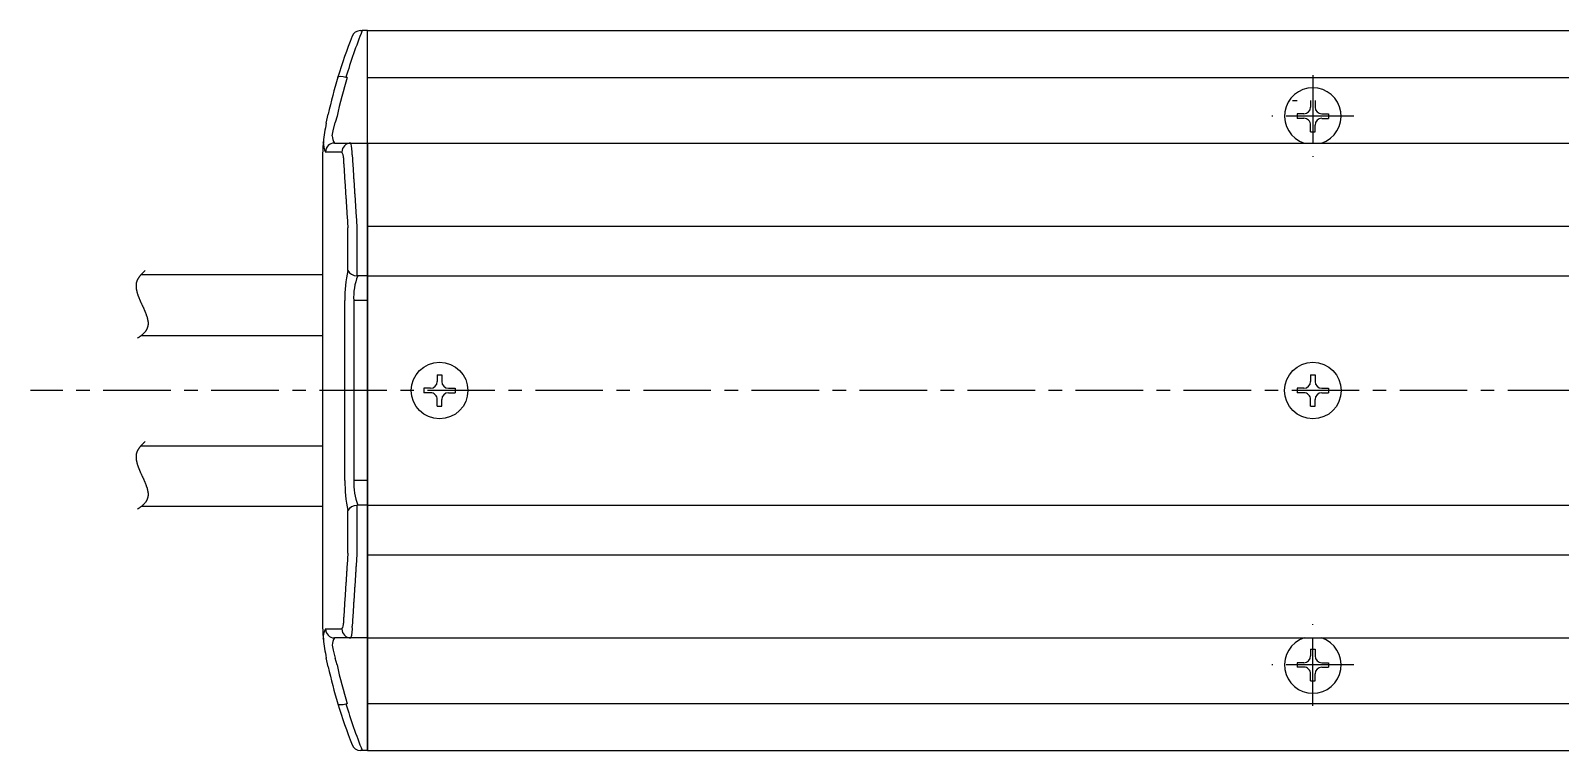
# Model space of a CAD drawing. Extents: x -708 to 484, y 160 to 576.
# Drawn here: x -575.2 to -405.3, y 488.4 to 568.4 of the extents above; entities that cross this region are included whole.
import ezdxf

# ---------------------------------------------------------------- set-up
doc = ezdxf.new("R2010")
doc.units = 0
doc.linetypes.add('CENTER', pattern=[12, 7.5, -1.5, 1.5, -1.5])
doc.layers.get('0').update_dxf_attribs({"linetype": 'CONTINUOUS'})
doc.layers.add('CENTER', color=1, linetype='CENTER')

msp = doc.modelspace()

# ---------------------------------------------------------------- linework, layer by layer
at = {"color": 7, "linetype": 'CONTINUOUS'}
for p, q in [((-538.58, 568.36), (-538.38, 568.36)), ((-537.79, 568.36), (-538.38, 568.36)), ((-537.79, 555.86), (-537.79, 568.36)), ((-537.79, 568.36), (470.21, 568.36)), ((-537.79, 488.36), (-537.79, 568.36)), ((-540.19, 563.19), (-540.04, 563.17)), ((-537.79, 563.16), (-377.79, 563.16)), ((-542.38, 558.09), (-542.16, 559.08)), ((-435.04, 560.61), (-434.54, 560.61)), ((-434.54, 559.11), (-434.54, 558.61)), ((-433.79, 559.11), (-434.54, 559.11)), ((-433.04, 560.61), (-433.04, 559.86)), ((-432.54, 560.61), (-432.54, 559.86)), ((-431.8, 559.11), (-431.04, 559.11)), ((-431.04, 559.11), (-431.04, 558.61)), ((-541.18, 558.86), (-541.4, 558.13)), ((-433.79, 558.61), (-434.54, 558.61)), ((-433.04, 557.11), (-433.04, 557.87)), ((-432.54, 557.11), (-432.54, 557.87)), ((-431.8, 558.61), (-431.04, 558.61)), ((-542.7, 555.98), (-542.7, 555.99)), ((-541.47, 555.86), (-537.79, 555.86)), ((-537.79, 555.86), (-537.79, 500.86)), ((-537.79, 555.86), (470.21, 555.86)), ((-433.04, 557.11), (-432.54, 557.11)), ((-542.79, 554.01), (-542.79, 502.71)), ((-540.63, 554.86), (-542.46, 554.86)), ((-539.97, 541.7), (-539.97, 546.44)), ((-538.98, 546.61), (-538.99, 546.61)), ((-538.99, 546.61), (-538.99, 541.12)), ((-537.79, 546.63), (470.21, 546.63)), ((-562.92, 541.26), (-542.79, 541.26)), ((-538.99, 541.12), (-538.88, 541.11)), ((-537.79, 541.11), (-538.88, 541.11)), ((-537.79, 541.1), (470.21, 541.1)), ((-540.3, 518.36), (-540.3, 538.36)), ((-539.31, 538.36), (-539.31, 518.36)), ((-537.79, 538.36), (-539.31, 538.36)), ((-562.94, 534.46), (-542.79, 534.46)), ((-531.54, 528.61), (-531.54, 528.11)), ((-530.79, 528.61), (-531.54, 528.61)), ((-530.04, 530.11), (-530.04, 529.36)), ((-530.04, 530.11), (-529.54, 530.11)), ((-529.54, 530.11), (-529.54, 529.36)), ((-528.8, 528.61), (-528.04, 528.61)), ((-528.04, 528.61), (-528.04, 528.11)), ((-434.54, 528.61), (-434.54, 528.11)), ((-433.79, 528.61), (-434.54, 528.61)), ((-433.04, 530.11), (-433.04, 529.36)), ((-433.04, 530.11), (-432.54, 530.11)), ((-432.54, 530.11), (-432.54, 529.36)), ((-431.8, 528.61), (-431.04, 528.61)), ((-431.04, 528.61), (-431.04, 528.11)), ((-530.79, 528.11), (-531.54, 528.11)), ((-530.04, 526.61), (-530.04, 527.37)), ((-529.54, 526.61), (-529.54, 527.37)), ((-528.8, 528.11), (-528.04, 528.11)), ((-433.79, 528.11), (-434.54, 528.11)), ((-433.04, 526.61), (-433.04, 527.37)), ((-432.54, 526.61), (-432.54, 527.37)), ((-431.8, 528.11), (-431.04, 528.11)), ((-530.04, 526.61), (-529.54, 526.61)), ((-433.04, 526.61), (-432.54, 526.61)), ((-562.96, 522.21), (-542.79, 522.21)), ((-537.79, 518.36), (-539.31, 518.36)), ((-562.88, 515.51), (-542.79, 515.51)), ((-539.97, 510.29), (-539.97, 515.02)), ((-538.88, 515.61), (-538.99, 515.61)), ((-538.99, 515.61), (-538.99, 510.11)), ((-537.79, 515.61), (-538.88, 515.61)), ((-537.79, 515.63), (470.21, 515.63)), ((-538.99, 510.11), (-538.98, 510.11)), ((-537.79, 510.09), (470.21, 510.09)), ((-542.46, 501.86), (-540.63, 501.86)), ((-542.7, 500.73), (-542.7, 500.75)), ((-537.79, 500.86), (-541.47, 500.86)), ((-537.79, 500.86), (470.21, 500.86)), ((-537.79, 500.86), (-537.79, 488.36)), ((-433.04, 499.61), (-433.04, 498.86)), ((-433.04, 499.61), (-432.54, 499.61)), ((-432.54, 499.61), (-432.54, 498.86)), ((-542.16, 497.64), (-542.38, 498.64)), ((-541.18, 497.86), (-541.4, 498.6)), ((-434.54, 498.11), (-434.54, 497.61)), ((-433.79, 498.11), (-434.54, 498.11)), ((-431.8, 498.11), (-431.04, 498.11)), ((-431.04, 498.11), (-431.04, 497.61)), ((-433.79, 497.61), (-434.54, 497.61)), ((-433.04, 496.11), (-433.04, 496.87)), ((-432.54, 496.11), (-432.54, 496.87)), ((-431.8, 497.61), (-431.04, 497.61)), ((-433.04, 496.11), (-432.54, 496.11)), ((-540.19, 493.54), (-540.04, 493.56)), ((-537.79, 493.56), (-377.79, 493.56)), ((-538.38, 488.36), (-538.58, 488.36)), ((-537.79, 488.36), (-538.38, 488.36)), ((-537.79, 488.36), (470.21, 488.36))]:
    msp.add_line(p, q, dxfattribs=at)
for points in [[(-541.08, 563.19), (-541.08, 563.19), (-541.07, 563.21), (-540.96, 563.27), (-540.76, 563.28), (-540.49, 563.25), (-540.19, 563.19)], [(-541.7, 556.67), (-541.61, 557.22), (-541.4, 558.13)], [(-541.7, 500.06), (-541.61, 499.5), (-541.4, 498.6)], [(-541.08, 493.54), (-541.08, 493.54), (-541.07, 493.52), (-540.96, 493.46), (-540.76, 493.45), (-540.49, 493.48), (-540.19, 493.54)]]:
    msp.add_lwpolyline(points, dxfattribs=at)
for points in [[(-540.47, 554.21, 0), (-540.47, 554.14, 0), (-540.47, 554.08, 0), (-540.46, 554.02, 0), (-540.46, 553.96, 0), (-540.46, 553.9, 0), (-540.45, 553.84, 0), (-540.45, 553.78, 0), (-540.44, 553.72, 0), (-540.44, 553.66, 0), (-540.44, 553.6, 0), (-540.43, 553.54, 0), (-540.43, 553.48, 0), (-540.42, 553.42, 0), (-540.42, 553.35, 0), (-540.42, 553.29, 0), (-540.41, 553.23, 0), (-540.41, 553.17, 0), (-540.4, 553.11, 0), (-540.4, 553.05, 0), (-540.4, 552.99, 0), (-540.39, 552.93, 0), (-540.39, 552.87, 0), (-540.39, 552.81, 0), (-540.38, 552.75, 0), (-540.38, 552.69, 0), (-540.38, 552.63, 0), (-540.37, 552.57, 0), (-540.37, 552.5, 0), (-540.36, 552.44, 0), (-540.36, 552.38, 0), (-540.36, 552.32, 0), (-540.35, 552.26, 0), (-540.35, 552.2, 0), (-540.34, 552.14, 0), (-540.34, 552.08, 0), (-540.34, 552.02, 0), (-540.33, 551.96, 0), (-540.33, 551.9, 0), (-540.33, 551.84, 0), (-540.32, 551.78, 0), (-540.32, 551.71, 0), (-540.31, 551.65, 0), (-540.31, 551.59, 0), (-540.3, 551.53, 0), (-540.3, 551.47, 0), (-540.3, 551.41, 0), (-540.29, 551.35, 0), (-540.29, 551.29, 0), (-540.29, 551.23, 0), (-540.28, 551.17, 0), (-540.28, 551.11, 0), (-540.27, 551.05, 0), (-540.27, 550.99, 0), (-540.27, 550.93, 0), (-540.26, 550.87, 0), (-540.26, 550.8, 0), (-540.25, 550.74, 0), (-540.25, 550.68, 0), (-540.25, 550.62, 0), (-540.24, 550.56, 0), (-540.24, 550.5, 0), (-540.24, 550.44, 0), (-540.23, 550.38, 0), (-540.23, 550.32, 0), (-540.22, 550.26, 0), (-540.22, 550.2, 0), (-540.22, 550.14, 0), (-540.21, 550.08, 0), (-540.21, 550.02, 0), (-540.2, 549.96, 0), (-540.2, 549.89, 0), (-540.2, 549.83, 0), (-540.19, 549.77, 0), (-540.19, 549.71, 0), (-540.18, 549.65, 0), (-540.18, 549.59, 0), (-540.18, 549.53, 0), (-540.17, 549.47, 0), (-540.17, 549.41, 0), (-540.16, 549.35, 0), (-540.16, 549.29, 0), (-540.16, 549.23, 0), (-540.15, 549.17, 0), (-540.15, 549.11, 0), (-540.14, 549.04, 0), (-540.14, 548.98, 0), (-540.14, 548.92, 0), (-540.13, 548.86, 0), (-540.13, 548.8, 0), (-540.12, 548.74, 0), (-540.12, 548.68, 0), (-540.12, 548.62, 0), (-540.11, 548.56, 0), (-540.11, 548.5, 0), (-540.1, 548.44, 0), (-540.1, 548.38, 0), (-540.1, 548.32, 0), (-540.09, 548.26, 0), (-540.09, 548.2, 0), (-540.08, 548.13, 0), (-540.08, 548.07, 0), (-540.08, 548.01, 0), (-540.07, 547.95, 0), (-540.07, 547.89, 0), (-540.06, 547.83, 0), (-540.06, 547.77, 0), (-540.06, 547.71, 0), (-540.05, 547.65, 0), (-540.05, 547.59, 0), (-540.04, 547.53, 0), (-540.04, 547.47, 0), (-540.03, 547.41, 0), (-540.03, 547.35, 0), (-540.03, 547.29, 0), (-540.02, 547.23, 0), (-540.02, 547.16, 0), (-540.01, 547.1, 0), (-540.01, 547.04, 0), (-540.01, 546.98, 0), (-540, 546.92, 0), (-540, 546.86, 0), (-540, 546.8, 0), (-539.99, 546.74, 0), (-539.99, 546.68, 0), (-539.98, 546.62, 0), (-539.98, 546.56, 0), (-539.97, 546.5, 0), (-539.97, 546.44, 0)], [(-539.49, 554.55, 0), (-539.48, 554.49, 0), (-539.48, 554.42, 0), (-539.48, 554.36, 0), (-539.47, 554.3, 0), (-539.47, 554.24, 0), (-539.47, 554.17, 0), (-539.46, 554.11, 0), (-539.46, 554.05, 0), (-539.45, 553.99, 0), (-539.45, 553.93, 0), (-539.45, 553.87, 0), (-539.44, 553.8, 0), (-539.44, 553.74, 0), (-539.43, 553.68, 0), (-539.43, 553.62, 0), (-539.43, 553.55, 0), (-539.42, 553.49, 0), (-539.42, 553.43, 0), (-539.41, 553.37, 0), (-539.41, 553.31, 0), (-539.41, 553.24, 0), (-539.4, 553.18, 0), (-539.4, 553.12, 0), (-539.39, 553.06, 0), (-539.39, 553, 0), (-539.39, 552.93, 0), (-539.38, 552.87, 0), (-539.38, 552.81, 0), (-539.38, 552.75, 0), (-539.37, 552.69, 0), (-539.37, 552.62, 0), (-539.36, 552.56, 0), (-539.36, 552.5, 0), (-539.36, 552.44, 0), (-539.35, 552.38, 0), (-539.35, 552.31, 0), (-539.34, 552.25, 0), (-539.34, 552.19, 0), (-539.34, 552.13, 0), (-539.33, 552.07, 0), (-539.33, 552, 0), (-539.33, 551.94, 0), (-539.32, 551.88, 0), (-539.32, 551.82, 0), (-539.31, 551.76, 0), (-539.31, 551.69, 0), (-539.3, 551.63, 0), (-539.3, 551.57, 0), (-539.3, 551.51, 0), (-539.29, 551.45, 0), (-539.29, 551.38, 0), (-539.28, 551.32, 0), (-539.28, 551.26, 0), (-539.28, 551.2, 0), (-539.27, 551.14, 0), (-539.27, 551.07, 0), (-539.26, 551.01, 0), (-539.26, 550.95, 0), (-539.26, 550.89, 0), (-539.25, 550.83, 0), (-539.25, 550.76, 0), (-539.25, 550.7, 0), (-539.24, 550.64, 0), (-539.24, 550.58, 0), (-539.23, 550.52, 0), (-539.23, 550.45, 0), (-539.23, 550.39, 0), (-539.22, 550.33, 0), (-539.22, 550.27, 0), (-539.21, 550.21, 0), (-539.21, 550.14, 0), (-539.21, 550.08, 0), (-539.2, 550.02, 0), (-539.2, 549.96, 0), (-539.19, 549.9, 0), (-539.19, 549.84, 0), (-539.18, 549.77, 0), (-539.18, 549.71, 0), (-539.18, 549.65, 0), (-539.17, 549.59, 0), (-539.17, 549.52, 0), (-539.16, 549.46, 0), (-539.16, 549.4, 0), (-539.16, 549.34, 0), (-539.15, 549.28, 0), (-539.15, 549.22, 0), (-539.14, 549.15, 0), (-539.14, 549.09, 0), (-539.14, 549.03, 0), (-539.13, 548.97, 0), (-539.13, 548.9, 0), (-539.12, 548.84, 0), (-539.12, 548.78, 0), (-539.12, 548.72, 0), (-539.11, 548.66, 0), (-539.11, 548.6, 0), (-539.1, 548.53, 0), (-539.1, 548.47, 0), (-539.1, 548.41, 0), (-539.09, 548.35, 0), (-539.09, 548.29, 0), (-539.08, 548.22, 0), (-539.08, 548.16, 0), (-539.08, 548.1, 0), (-539.07, 548.04, 0), (-539.07, 547.98, 0), (-539.06, 547.91, 0), (-539.06, 547.85, 0), (-539.05, 547.79, 0), (-539.05, 547.73, 0), (-539.05, 547.67, 0), (-539.04, 547.6, 0), (-539.04, 547.54, 0), (-539.03, 547.48, 0), (-539.03, 547.42, 0), (-539.03, 547.36, 0), (-539.02, 547.29, 0), (-539.02, 547.23, 0), (-539.01, 547.17, 0), (-539.01, 547.11, 0), (-539, 547.05, 0), (-539, 546.99, 0), (-539, 546.92, 0), (-538.99, 546.86, 0), (-538.99, 546.8, 0), (-538.98, 546.74, 0), (-538.98, 546.68, 0), (-538.98, 546.61, 0)], [(-539.97, 510.29, 0), (-539.97, 510.23, 0), (-539.98, 510.17, 0), (-539.98, 510.11, 0), (-539.99, 510.05, 0), (-539.99, 509.99, 0), (-540, 509.93, 0), (-540, 509.87, 0), (-540, 509.8, 0), (-540.01, 509.75, 0), (-540.01, 509.68, 0), (-540.01, 509.62, 0), (-540.02, 509.56, 0), (-540.02, 509.5, 0), (-540.03, 509.44, 0), (-540.03, 509.38, 0), (-540.03, 509.32, 0), (-540.04, 509.26, 0), (-540.04, 509.2, 0), (-540.05, 509.14, 0), (-540.05, 509.08, 0), (-540.06, 509.02, 0), (-540.06, 508.96, 0), (-540.06, 508.9, 0), (-540.07, 508.83, 0), (-540.07, 508.77, 0), (-540.08, 508.71, 0), (-540.08, 508.65, 0), (-540.08, 508.59, 0), (-540.09, 508.53, 0), (-540.09, 508.47, 0), (-540.1, 508.41, 0), (-540.1, 508.35, 0), (-540.1, 508.29, 0), (-540.11, 508.23, 0), (-540.11, 508.17, 0), (-540.12, 508.11, 0), (-540.12, 508.05, 0), (-540.12, 507.99, 0), (-540.13, 507.93, 0), (-540.13, 507.87, 0), (-540.14, 507.8, 0), (-540.14, 507.74, 0), (-540.14, 507.68, 0), (-540.15, 507.62, 0), (-540.15, 507.56, 0), (-540.16, 507.5, 0), (-540.16, 507.44, 0), (-540.16, 507.38, 0), (-540.17, 507.32, 0), (-540.17, 507.26, 0), (-540.18, 507.2, 0), (-540.18, 507.14, 0), (-540.18, 507.08, 0), (-540.19, 507.01, 0), (-540.19, 506.95, 0), (-540.2, 506.89, 0), (-540.2, 506.83, 0), (-540.2, 506.77, 0), (-540.21, 506.71, 0), (-540.21, 506.65, 0), (-540.22, 506.59, 0), (-540.22, 506.53, 0), (-540.22, 506.47, 0), (-540.23, 506.41, 0), (-540.23, 506.35, 0), (-540.24, 506.29, 0), (-540.24, 506.23, 0), (-540.24, 506.17, 0), (-540.25, 506.11, 0), (-540.25, 506.04, 0), (-540.25, 505.98, 0), (-540.26, 505.92, 0), (-540.26, 505.86, 0), (-540.27, 505.8, 0), (-540.27, 505.74, 0), (-540.27, 505.68, 0), (-540.28, 505.62, 0), (-540.28, 505.56, 0), (-540.29, 505.5, 0), (-540.29, 505.44, 0), (-540.29, 505.38, 0), (-540.3, 505.32, 0), (-540.3, 505.25, 0), (-540.3, 505.19, 0), (-540.31, 505.13, 0), (-540.31, 505.07, 0), (-540.32, 505.01, 0), (-540.32, 504.95, 0), (-540.33, 504.89, 0), (-540.33, 504.83, 0), (-540.33, 504.77, 0), (-540.34, 504.71, 0), (-540.34, 504.65, 0), (-540.34, 504.59, 0), (-540.35, 504.53, 0), (-540.35, 504.47, 0), (-540.36, 504.4, 0), (-540.36, 504.34, 0), (-540.36, 504.28, 0), (-540.37, 504.22, 0), (-540.37, 504.16, 0), (-540.38, 504.1, 0), (-540.38, 504.04, 0), (-540.38, 503.98, 0), (-540.39, 503.92, 0), (-540.39, 503.86, 0), (-540.39, 503.8, 0), (-540.4, 503.74, 0), (-540.4, 503.68, 0), (-540.4, 503.62, 0), (-540.41, 503.55, 0), (-540.41, 503.49, 0), (-540.42, 503.43, 0), (-540.42, 503.37, 0), (-540.42, 503.31, 0), (-540.43, 503.25, 0), (-540.43, 503.19, 0), (-540.44, 503.13, 0), (-540.44, 503.07, 0), (-540.44, 503.01, 0), (-540.45, 502.95, 0), (-540.45, 502.89, 0), (-540.46, 502.83, 0), (-540.46, 502.76, 0), (-540.46, 502.7, 0), (-540.47, 502.64, 0), (-540.47, 502.58, 0), (-540.47, 502.52, 0)], [(-538.98, 510.11, 0), (-538.98, 510.05, 0), (-538.98, 509.99, 0), (-538.99, 509.93, 0), (-538.99, 509.87, 0), (-539, 509.8, 0), (-539, 509.74, 0), (-539, 509.68, 0), (-539.01, 509.62, 0), (-539.01, 509.56, 0), (-539.02, 509.49, 0), (-539.02, 509.43, 0), (-539.03, 509.37, 0), (-539.03, 509.31, 0), (-539.03, 509.25, 0), (-539.04, 509.18, 0), (-539.04, 509.12, 0), (-539.05, 509.06, 0), (-539.05, 509, 0), (-539.05, 508.94, 0), (-539.06, 508.88, 0), (-539.06, 508.81, 0), (-539.07, 508.75, 0), (-539.07, 508.69, 0), (-539.08, 508.63, 0), (-539.08, 508.57, 0), (-539.08, 508.5, 0), (-539.09, 508.44, 0), (-539.09, 508.38, 0), (-539.1, 508.32, 0), (-539.1, 508.26, 0), (-539.1, 508.19, 0), (-539.11, 508.13, 0), (-539.11, 508.07, 0), (-539.12, 508.01, 0), (-539.12, 507.95, 0), (-539.12, 507.88, 0), (-539.13, 507.82, 0), (-539.13, 507.76, 0), (-539.14, 507.7, 0), (-539.14, 507.64, 0), (-539.14, 507.57, 0), (-539.15, 507.51, 0), (-539.15, 507.45, 0), (-539.16, 507.39, 0), (-539.16, 507.33, 0), (-539.16, 507.26, 0), (-539.17, 507.2, 0), (-539.17, 507.14, 0), (-539.18, 507.08, 0), (-539.18, 507.02, 0), (-539.18, 506.95, 0), (-539.19, 506.89, 0), (-539.19, 506.83, 0), (-539.2, 506.77, 0), (-539.2, 506.71, 0), (-539.21, 506.64, 0), (-539.21, 506.58, 0), (-539.21, 506.52, 0), (-539.22, 506.46, 0), (-539.22, 506.4, 0), (-539.23, 506.33, 0), (-539.23, 506.27, 0), (-539.23, 506.21, 0), (-539.24, 506.15, 0), (-539.24, 506.09, 0), (-539.25, 506.02, 0), (-539.25, 505.96, 0), (-539.25, 505.9, 0), (-539.26, 505.84, 0), (-539.26, 505.78, 0), (-539.26, 505.71, 0), (-539.27, 505.65, 0), (-539.27, 505.59, 0), (-539.28, 505.53, 0), (-539.28, 505.47, 0), (-539.28, 505.4, 0), (-539.29, 505.34, 0), (-539.29, 505.28, 0), (-539.3, 505.22, 0), (-539.3, 505.16, 0), (-539.3, 505.1, 0), (-539.31, 505.03, 0), (-539.31, 504.97, 0), (-539.32, 504.91, 0), (-539.32, 504.85, 0), (-539.33, 504.79, 0), (-539.33, 504.72, 0), (-539.33, 504.66, 0), (-539.34, 504.6, 0), (-539.34, 504.54, 0), (-539.34, 504.48, 0), (-539.35, 504.41, 0), (-539.35, 504.35, 0), (-539.36, 504.29, 0), (-539.36, 504.23, 0), (-539.36, 504.17, 0), (-539.37, 504.1, 0), (-539.37, 504.04, 0), (-539.38, 503.98, 0), (-539.38, 503.92, 0), (-539.38, 503.85, 0), (-539.39, 503.79, 0), (-539.39, 503.73, 0), (-539.39, 503.67, 0), (-539.4, 503.61, 0), (-539.4, 503.54, 0), (-539.41, 503.48, 0), (-539.41, 503.42, 0), (-539.41, 503.36, 0), (-539.42, 503.3, 0), (-539.42, 503.24, 0), (-539.43, 503.17, 0), (-539.43, 503.11, 0), (-539.43, 503.05, 0), (-539.44, 502.99, 0), (-539.44, 502.92, 0), (-539.45, 502.86, 0), (-539.45, 502.8, 0), (-539.45, 502.74, 0), (-539.46, 502.68, 0), (-539.46, 502.61, 0), (-539.47, 502.55, 0), (-539.47, 502.49, 0), (-539.47, 502.43, 0), (-539.48, 502.37, 0), (-539.48, 502.3, 0), (-539.48, 502.24, 0), (-539.49, 502.18, 0)]]:
    msp.add_polyline3d(points, dxfattribs=at)
at = {"color": 7}
for points in [[(-562.5, 541.68, 0), (-562.53, 541.65, 0), (-562.56, 541.62, 0), (-562.59, 541.59, 0), (-562.62, 541.56, 0), (-562.66, 541.53, 0), (-562.69, 541.5, 0), (-562.72, 541.47, 0), (-562.75, 541.43, 0), (-562.79, 541.4, 0), (-562.82, 541.37, 0), (-562.85, 541.34, 0), (-562.88, 541.3, 0), (-562.91, 541.27, 0), (-562.94, 541.24, 0), (-562.97, 541.2, 0), (-563, 541.17, 0), (-563.03, 541.14, 0), (-563.06, 541.1, 0), (-563.09, 541.07, 0), (-563.11, 541.03, 0), (-563.14, 541, 0), (-563.17, 540.96, 0), (-563.19, 540.93, 0), (-563.22, 540.89, 0), (-563.24, 540.85, 0), (-563.26, 540.82, 0), (-563.29, 540.78, 0), (-563.31, 540.74, 0), (-563.33, 540.71, 0), (-563.35, 540.67, 0), (-563.36, 540.63, 0), (-563.38, 540.59, 0), (-563.4, 540.55, 0), (-563.41, 540.52, 0), (-563.42, 540.48, 0), (-563.44, 540.44, 0), (-563.45, 540.4, 0), (-563.46, 540.36, 0), (-563.47, 540.32, 0), (-563.47, 540.28, 0), (-563.48, 540.24, 0), (-563.49, 540.2, 0), (-563.49, 540.16, 0), (-563.49, 540.12, 0), (-563.5, 540.08, 0), (-563.5, 540.03, 0), (-563.5, 539.99, 0), (-563.5, 539.95, 0), (-563.5, 539.91, 0), (-563.49, 539.87, 0), (-563.49, 539.82, 0), (-563.49, 539.78, 0), (-563.48, 539.74, 0), (-563.48, 539.7, 0), (-563.47, 539.65, 0), (-563.47, 539.61, 0), (-563.46, 539.57, 0), (-563.45, 539.52, 0), (-563.44, 539.48, 0), (-563.43, 539.43, 0), (-563.42, 539.39, 0), (-563.41, 539.35, 0), (-563.4, 539.3, 0), (-563.39, 539.26, 0), (-563.37, 539.21, 0), (-563.36, 539.17, 0), (-563.35, 539.12, 0), (-563.33, 539.08, 0), (-563.32, 539.03, 0), (-563.3, 538.99, 0), (-563.29, 538.94, 0), (-563.27, 538.9, 0), (-563.25, 538.85, 0), (-563.24, 538.81, 0), (-563.22, 538.76, 0), (-563.2, 538.72, 0), (-563.18, 538.67, 0), (-563.16, 538.62, 0), (-563.15, 538.58, 0), (-563.13, 538.53, 0), (-563.11, 538.49, 0), (-563.09, 538.44, 0), (-563.07, 538.39, 0), (-563.05, 538.35, 0), (-563.03, 538.3, 0), (-563.01, 538.26, 0), (-562.99, 538.21, 0), (-562.97, 538.16, 0), (-562.94, 538.12, 0), (-562.92, 538.07, 0), (-562.9, 538.03, 0), (-562.88, 537.98, 0), (-562.86, 537.93, 0), (-562.84, 537.89, 0), (-562.82, 537.84, 0), (-562.8, 537.8, 0), (-562.77, 537.75, 0), (-562.75, 537.7, 0), (-562.73, 537.66, 0), (-562.71, 537.61, 0), (-562.69, 537.57, 0), (-562.67, 537.52, 0), (-562.65, 537.48, 0), (-562.63, 537.43, 0), (-562.61, 537.38, 0), (-562.59, 537.34, 0), (-562.57, 537.29, 0), (-562.55, 537.25, 0), (-562.53, 537.2, 0), (-562.51, 537.16, 0), (-562.49, 537.11, 0), (-562.47, 537.07, 0), (-562.46, 537.02, 0), (-562.44, 536.98, 0), (-562.42, 536.93, 0), (-562.4, 536.89, 0), (-562.39, 536.84, 0), (-562.37, 536.8, 0), (-562.36, 536.75, 0), (-562.34, 536.71, 0), (-562.33, 536.66, 0), (-562.31, 536.62, 0), (-562.3, 536.58, 0), (-562.28, 536.53, 0), (-562.27, 536.49, 0), (-562.26, 536.45, 0), (-562.25, 536.4, 0), (-562.24, 536.36, 0), (-562.23, 536.32, 0), (-562.22, 536.27, 0), (-562.21, 536.23, 0), (-562.2, 536.19, 0), (-562.2, 536.15, 0), (-562.19, 536.11, 0), (-562.18, 536.07, 0), (-562.18, 536.02, 0), (-562.17, 535.98, 0), (-562.17, 535.94, 0), (-562.17, 535.9, 0), (-562.17, 535.86, 0), (-562.17, 535.82, 0), (-562.17, 535.78, 0), (-562.17, 535.74, 0), (-562.17, 535.7, 0), (-562.17, 535.66, 0), (-562.18, 535.62, 0), (-562.18, 535.58, 0), (-562.19, 535.54, 0), (-562.2, 535.5, 0), (-562.2, 535.47, 0), (-562.21, 535.43, 0), (-562.22, 535.39, 0), (-562.23, 535.35, 0), (-562.25, 535.32, 0), (-562.26, 535.28, 0), (-562.27, 535.24, 0), (-562.29, 535.21, 0), (-562.31, 535.17, 0), (-562.33, 535.14, 0), (-562.35, 535.1, 0), (-562.37, 535.07, 0), (-562.39, 535.03, 0), (-562.41, 535, 0), (-562.44, 534.96, 0), (-562.46, 534.93, 0), (-562.49, 534.9, 0), (-562.52, 534.86, 0), (-562.54, 534.83, 0), (-562.57, 534.8, 0), (-562.6, 534.77, 0), (-562.63, 534.74, 0), (-562.66, 534.7, 0), (-562.7, 534.67, 0), (-562.73, 534.64, 0), (-562.76, 534.61, 0), (-562.8, 534.58, 0), (-562.83, 534.55, 0), (-562.87, 534.52, 0), (-562.9, 534.49, 0), (-562.94, 534.47, 0), (-562.97, 534.44, 0), (-563.01, 534.41, 0), (-563.04, 534.38, 0), (-563.08, 534.35, 0), (-563.12, 534.33, 0), (-563.15, 534.3, 0), (-563.19, 534.27, 0), (-563.23, 534.25, 0), (-563.26, 534.22, 0), (-563.3, 534.2, 0), (-563.34, 534.17, 0)], [(-562.5, 522.68, 0), (-562.53, 522.65, 0), (-562.56, 522.62, 0), (-562.59, 522.59, 0), (-562.62, 522.56, 0), (-562.66, 522.53, 0), (-562.69, 522.5, 0), (-562.72, 522.47, 0), (-562.75, 522.43, 0), (-562.79, 522.4, 0), (-562.82, 522.37, 0), (-562.85, 522.34, 0), (-562.88, 522.3, 0), (-562.91, 522.27, 0), (-562.94, 522.24, 0), (-562.97, 522.2, 0), (-563, 522.17, 0), (-563.03, 522.14, 0), (-563.06, 522.1, 0), (-563.09, 522.07, 0), (-563.11, 522.03, 0), (-563.14, 522, 0), (-563.17, 521.96, 0), (-563.19, 521.93, 0), (-563.22, 521.89, 0), (-563.24, 521.85, 0), (-563.26, 521.82, 0), (-563.29, 521.78, 0), (-563.31, 521.74, 0), (-563.33, 521.71, 0), (-563.35, 521.67, 0), (-563.36, 521.63, 0), (-563.38, 521.59, 0), (-563.4, 521.55, 0), (-563.41, 521.52, 0), (-563.42, 521.48, 0), (-563.44, 521.44, 0), (-563.45, 521.4, 0), (-563.46, 521.36, 0), (-563.47, 521.32, 0), (-563.47, 521.28, 0), (-563.48, 521.24, 0), (-563.49, 521.2, 0), (-563.49, 521.16, 0), (-563.49, 521.12, 0), (-563.5, 521.08, 0), (-563.5, 521.03, 0), (-563.5, 520.99, 0), (-563.5, 520.95, 0), (-563.5, 520.91, 0), (-563.49, 520.87, 0), (-563.49, 520.82, 0), (-563.49, 520.78, 0), (-563.48, 520.74, 0), (-563.48, 520.7, 0), (-563.47, 520.65, 0), (-563.47, 520.61, 0), (-563.46, 520.57, 0), (-563.45, 520.52, 0), (-563.44, 520.48, 0), (-563.43, 520.43, 0), (-563.42, 520.39, 0), (-563.41, 520.35, 0), (-563.4, 520.3, 0), (-563.39, 520.26, 0), (-563.37, 520.21, 0), (-563.36, 520.17, 0), (-563.35, 520.12, 0), (-563.33, 520.08, 0), (-563.32, 520.03, 0), (-563.3, 519.99, 0), (-563.29, 519.94, 0), (-563.27, 519.9, 0), (-563.25, 519.85, 0), (-563.24, 519.81, 0), (-563.22, 519.76, 0), (-563.2, 519.72, 0), (-563.18, 519.67, 0), (-563.16, 519.62, 0), (-563.15, 519.58, 0), (-563.13, 519.53, 0), (-563.11, 519.49, 0), (-563.09, 519.44, 0), (-563.07, 519.39, 0), (-563.05, 519.35, 0), (-563.03, 519.3, 0), (-563.01, 519.26, 0), (-562.99, 519.21, 0), (-562.97, 519.16, 0), (-562.94, 519.12, 0), (-562.92, 519.07, 0), (-562.9, 519.03, 0), (-562.88, 518.98, 0), (-562.86, 518.93, 0), (-562.84, 518.89, 0), (-562.82, 518.84, 0), (-562.8, 518.8, 0), (-562.77, 518.75, 0), (-562.75, 518.7, 0), (-562.73, 518.66, 0), (-562.71, 518.61, 0), (-562.69, 518.57, 0), (-562.67, 518.52, 0), (-562.65, 518.48, 0), (-562.63, 518.43, 0), (-562.61, 518.38, 0), (-562.59, 518.34, 0), (-562.57, 518.29, 0), (-562.55, 518.25, 0), (-562.53, 518.2, 0), (-562.51, 518.16, 0), (-562.49, 518.11, 0), (-562.47, 518.07, 0), (-562.46, 518.02, 0), (-562.44, 517.98, 0), (-562.42, 517.93, 0), (-562.4, 517.89, 0), (-562.39, 517.84, 0), (-562.37, 517.8, 0), (-562.36, 517.75, 0), (-562.34, 517.71, 0), (-562.33, 517.66, 0), (-562.31, 517.62, 0), (-562.3, 517.58, 0), (-562.28, 517.53, 0), (-562.27, 517.49, 0), (-562.26, 517.45, 0), (-562.25, 517.4, 0), (-562.24, 517.36, 0), (-562.23, 517.32, 0), (-562.22, 517.27, 0), (-562.21, 517.23, 0), (-562.2, 517.19, 0), (-562.2, 517.15, 0), (-562.19, 517.11, 0), (-562.18, 517.07, 0), (-562.18, 517.02, 0), (-562.17, 516.98, 0), (-562.17, 516.94, 0), (-562.17, 516.9, 0), (-562.17, 516.86, 0), (-562.17, 516.82, 0), (-562.17, 516.78, 0), (-562.17, 516.74, 0), (-562.17, 516.7, 0), (-562.17, 516.66, 0), (-562.18, 516.62, 0), (-562.18, 516.58, 0), (-562.19, 516.54, 0), (-562.2, 516.5, 0), (-562.2, 516.47, 0), (-562.21, 516.43, 0), (-562.22, 516.39, 0), (-562.23, 516.35, 0), (-562.25, 516.32, 0), (-562.26, 516.28, 0), (-562.27, 516.24, 0), (-562.29, 516.21, 0), (-562.31, 516.17, 0), (-562.33, 516.14, 0), (-562.35, 516.1, 0), (-562.37, 516.07, 0), (-562.39, 516.03, 0), (-562.41, 516, 0), (-562.44, 515.96, 0), (-562.46, 515.93, 0), (-562.49, 515.9, 0), (-562.52, 515.86, 0), (-562.54, 515.83, 0), (-562.57, 515.8, 0), (-562.6, 515.77, 0), (-562.63, 515.74, 0), (-562.66, 515.7, 0), (-562.7, 515.67, 0), (-562.73, 515.64, 0), (-562.76, 515.61, 0), (-562.8, 515.58, 0), (-562.83, 515.55, 0), (-562.87, 515.52, 0), (-562.9, 515.49, 0), (-562.94, 515.47, 0), (-562.97, 515.44, 0), (-563.01, 515.41, 0), (-563.04, 515.38, 0), (-563.08, 515.35, 0), (-563.12, 515.33, 0), (-563.15, 515.3, 0), (-563.19, 515.27, 0), (-563.23, 515.25, 0), (-563.26, 515.22, 0), (-563.3, 515.2, 0), (-563.34, 515.17, 0)]]:
    msp.add_polyline3d(points, dxfattribs=at)
at = {"color": 7, "linetype": 'CONTINUOUS'}
for centre in [(-529.79, 528.36), (-432.79, 528.36)]:
    msp.add_circle(centre, 3.15, dxfattribs=at)
for centre, radius, start, end in [((-483.63, 545.86), 60, 158.6289, 163.2172), ((-483.63, 546.36), 59, 158.1066, 163.434), ((-538.58, 567.36), 1, 90, 158.6289), ((-483.63, 545.86), 60, 163.2172, 167.2711), ((-483.63, 545.86), 59, 162.9452, 167.2711), ((-432.79, 558.86), 3.15, 287.7528, 252.2472), ((-433.79, 559.86), 0.748, 270, 0), ((-431.8, 559.86), 0.748, 180, 270), ((-522.79, 554.01), 20, 168.2428, 174.3222), ((-433.79, 557.87), 0.748, 0, 90.0001), ((-431.8, 557.87), 0.748, 90, 180), ((-522.79, 554.01), 20, 174.3608, 180), ((-540.25, 555.91), 2.45, 178.4425, 205.3692), ((-541.46, 554.87), 0.998, 90.1197, 180.1192), ((-540.1, 556.69), 1.6, 180.866, 211.1276), ((-539.64, 554.87), 0.993, 90.3866, 180.3814), ((-543.47, 554.74), 3.98, 357.2362, 16.3888), ((-541.56, 554.29), 1.09, 355.4589, 31.5464), ((-527.2, 538.77), 13.1, 167.0756, 181.7962), ((-539, 542.22), 1.1, 208.0711, 270.4788), ((-533.03, 538.78), 6.3, 158.2264, 183.771), ((-530.79, 529.36), 0.748, 270, 0), ((-528.8, 529.36), 0.748, 180, 270), ((-433.79, 529.36), 0.748, 270, 0), ((-431.8, 529.36), 0.748, 180, 270), ((-530.79, 527.37), 0.748, 0, 90.0001), ((-528.8, 527.37), 0.748, 90, 180), ((-433.79, 527.37), 0.748, 0, 90.0001), ((-431.8, 527.37), 0.748, 90, 180), ((-526.55, 518.02), 13.75, 178.5514, 192.5767), ((-533.13, 517.93), 6.19, 176.0145, 201.9881), ((-539, 514.5), 1.1, 89.5212, 151.9289), ((-522.79, 502.71), 20, 180, 185.6392), ((-540.59, 500.89), 2.12, 152.4725, 183.7157), ((-541.46, 501.86), 0.998, 179.8808, 269.8803), ((-541.36, 502.39), 0.898, 324.3599, 8.6348), ((-539.64, 501.86), 0.993, 179.6186, 269.6134), ((-542.64, 501.89), 3.17, 341.1045, 5.2706), ((-522.79, 502.71), 20, 185.6778, 191.7572), ((-540.1, 500.04), 1.6, 148.8724, 179.134), ((-432.79, 497.86), 3.15, 107.7528, 72.2472), ((-483.63, 510.86), 59, 192.7289, 197.0548), ((-433.79, 498.86), 0.748, 270, 0), ((-431.8, 498.86), 0.748, 180, 270), ((-483.63, 510.86), 60, 192.7289, 196.7828), ((-433.79, 496.87), 0.748, 0, 90.0001), ((-431.8, 496.87), 0.748, 90, 180), ((-483.63, 510.86), 60, 196.7828, 201.3711), ((-483.63, 510.36), 59, 196.566, 201.8934), ((-538.58, 489.36), 1, 201.3711, 270)]:
    msp.add_arc(centre, radius, start, end, dxfattribs=at)
at = {"layer": 'CENTER', "color": 1, "linetype": 'CENTER'}
for p, q in [((-432.79, 563.4), (-432.79, 554.32)), ((-428.25, 558.86), (-437.33, 558.86)), ((484.36, 528.36), (-575.21, 528.36)), ((-432.79, 493.32), (-432.79, 502.4)), ((-428.25, 497.86), (-437.33, 497.86))]:
    msp.add_line(p, q, dxfattribs=at)

doc.saveas('drawing.dxf')
